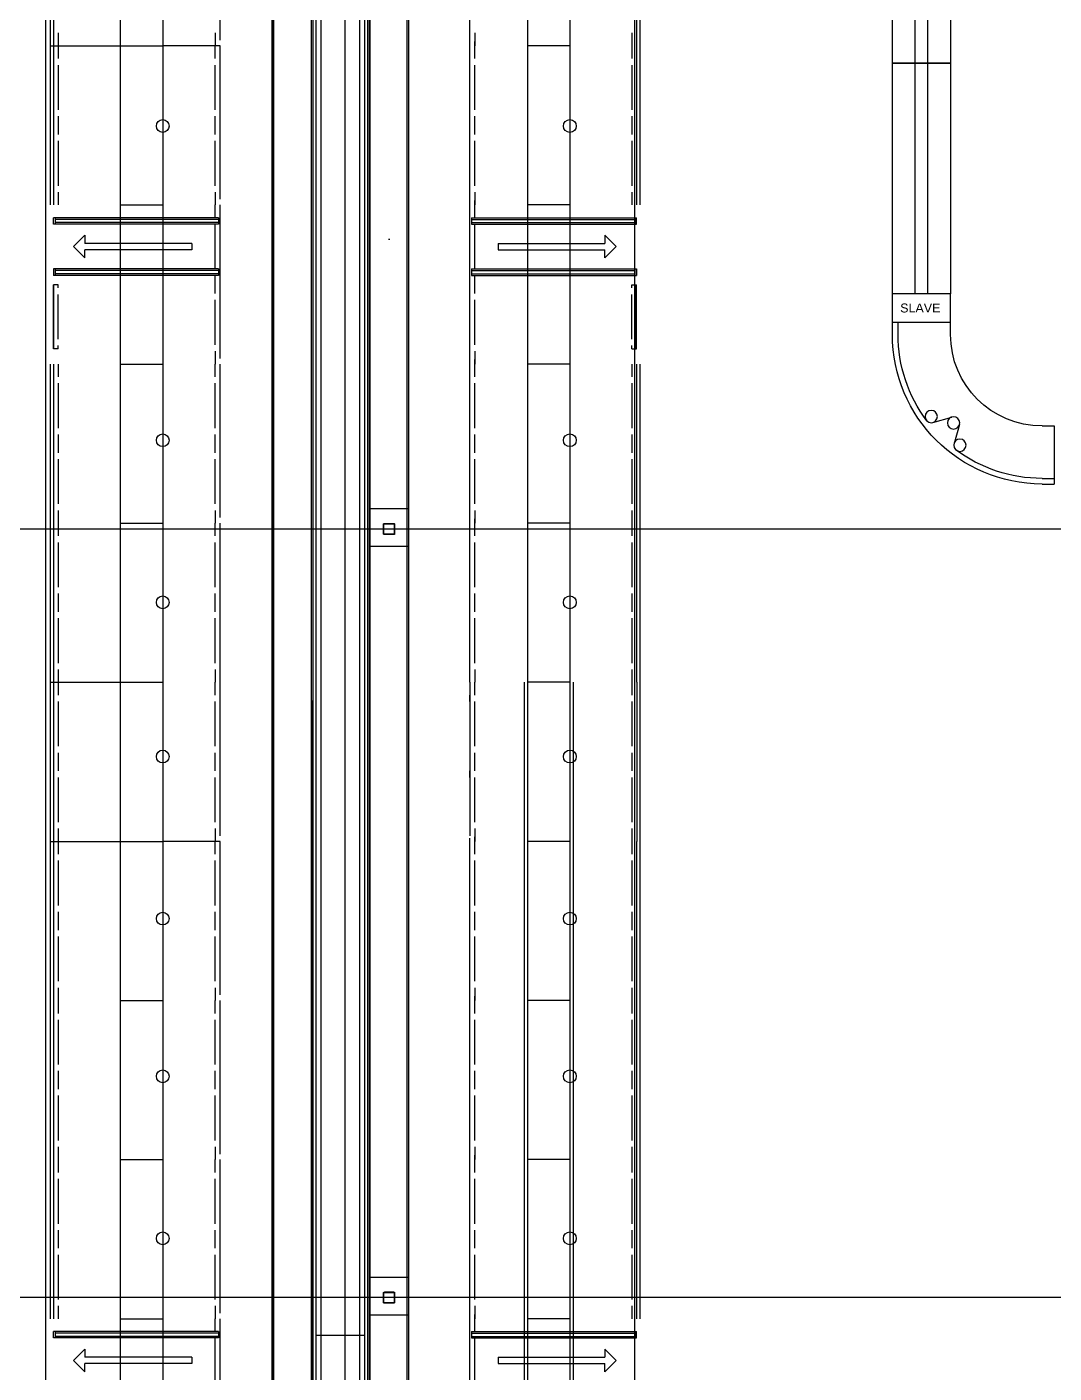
# Model space of a CAD drawing. Header units: millimetres. Extents: x 626570 to 643256, y 6233 to 11343.
# Drawn here: x 637238 to 637879, y 8919 to 9760 of the extents above; entities that cross this region are included whole.
import ezdxf

# ---------------------------------------------------------------- set-up
doc = ezdxf.new("R2010")
doc.units = ezdxf.units.MM
doc.header["$LTSCALE"] = 4000
doc.header["$MEASUREMENT"] = 0
doc.linetypes.add('CENTER2', pattern=[1.125, 0.75, -0.125, 0.125, -0.125])
doc.linetypes.add('DASHDOT', pattern=[1, 0.5, -0.25, 0, -0.25])
doc.layers.get('0').update_dxf_attribs({"linetype": 'CONTINUOUS'})
for name, color, linetype in [('BEAMS', 170, 'CONTINUOUS'), ('CALLOUTS', 7, 'CONTINUOUS'), ('CENTERLINE', 4, 'CENTER2'), ('CONVTOP', 4, 'CONTINUOUS'), ('FRAMES', 170, 'CONTINUOUS'), ('LIGHTS', 50, 'CONTINUOUS'), ('MASTERFOUNDATION_1', 4, 'DASHDOT'), ('MASTERFOUNDATION_25', 7, 'CONTINUOUS'), ('PICKMOD2', 4, 'CONTINUOUS'), ('RAP-NEW-20FT6', 4, 'CONTINUOUS'), ('RAP-RELOCATED', 4, 'CONTINUOUS'), ('RETURNS', 4, 'CONTINUOUS')]:
    doc.layers.add(name, color=color, linetype=linetype)
doc.styles.add('RAPISTAN', font='arial.ttf')

# ---------------------------------------------------------------- blocks, each defined once
blk = doc.blocks.new('36-996-90')
for p, q in [((75.25, 100.88), (82.75, 100.88)), ((75.25, 97.38), (82.75, 97.38)), ((82.75, 64.62), (82.75, 100.88)), ((23.7, 63.81), (20.32, 75.58)), ((7.17, 62.43), (18.94, 59.05)), ((75.25, 64.62), (82.75, 64.62)), ((-18.12, 7.5), (-18.12, 0)), ((18.12, 0), (-18.12, 0)), ((-14.62, 7.5), (-14.62, 0)), ((18.12, 7.5), (18.12, 0))]:
    blk.add_line(p, q)
for centre in [(24.02, 76.64), (6.11, 58.73), (20, 62.75)]:
    blk.add_circle(centre, 3.85)
for radius, start, end in [(93.38, 90, 180), (89.88, 90, 126.84474), (89.88, 143.15526, 180), (57.12, 90, 180)]:
    blk.add_arc((75.25, 7.5), radius, start, end)
blk = doc.blocks.new('36-1102')
for p, q in [((0, 4), (144, 4)), ((0, -4), (144, -4))]:
    blk.add_line(p, q)
blk.add_lwpolyline([(0, 18.125), (144, 18.125), (144, -18.125), (0, -18.125)], close=True)
blk = doc.blocks.new('A$C74486B7B')
at = {"layer": 'RAP-NEW-20FT6', "ltscale": 0.25}
for p, q in [((-890.19, -198.59), (-890.19, -180.59)), ((-853.94, -198.59), (-853.94, -180.59))]:
    blk.add_line(p, q, dxfattribs=at)
at = {"layer": 'RAP-NEW-20FT6', "ltscale": 0.25, "rotation": 90}
for p in [(-872.07, -36.59), (-872.07, -180.59)]:
    blk.add_blockref('36-1102', p, dxfattribs=at)
at = {"layer": 'RAP-RELOCATED', "ltscale": 0.25, "xscale": -1, "rotation": 180}
blk.add_blockref('36-996-90', (-872.07, -198.59), dxfattribs=at)
at = {"layer": 'RAP-NEW-20FT6', "ltscale": 0.25, "style": 'RAPISTAN'}
blk.add_text('SLAVE', height=5.586, dxfattribs=at).set_placement((-885.39, -192.33))

msp = doc.modelspace()

# ---------------------------------------------------------------- linework, layer by layer
at = {"layer": 'BEAMS', "linetype": 'Continuous'}
for p, q in [((637296.18, 10245.26), (637296.18, 8257.76)), ((637322.68, 10245.26), (637322.68, 8257.76)), ((637550.31, 10245.26), (637550.31, 9350.89)), ((637576.81, 10245.26), (637576.81, 9350.89)), ((637252.43, 9847.76), (637252.43, 9748.39)), ((637254.43, 9847.76), (637254.43, 9748.39)), ((637358.43, 9751.89), (637358.43, 9847.76)), ((637514.43, 9748.39), (637514.43, 9849.87)), ((637618.43, 9847.76), (637618.43, 9748.39)), ((637620.43, 9847.76), (637620.43, 9748.39)), ((637257.43, 9756.39), (637257.43, 9748.39)), ((637355.43, 9756.39), (637355.43, 9748.39)), ((637517.43, 9756.39), (637517.43, 9748.39)), ((637615.43, 9756.39), (637615.43, 9748.39)), ((637252.43, 9748.39), (637252.43, 9649.01)), ((637254.43, 9748.39), (637254.43, 9649.01)), ((637257.43, 9748.39), (637257.43, 9740.39)), ((637355.43, 9740.39), (637355.43, 9748.39)), ((637358.43, 9652.51), (637358.43, 9748.39)), ((637514.43, 9649.01), (637514.43, 9750.49)), ((637517.43, 9740.39), (637517.43, 9751.15)), ((637615.43, 9748.39), (637615.43, 9740.39)), ((637618.43, 9748.39), (637618.43, 9649.01)), ((637620.43, 9748.39), (637620.43, 9649.01)), ((637257.43, 9736.39), (637257.43, 9708.39)), ((637355.43, 9708.39), (637355.43, 9736.39)), ((637358.43, 9736.39), (637358.43, 9740.39)), ((637358.44, 9736.39), (637358.44, 9740.39)), ((637514.43, 9736.39), (637514.43, 9740.39)), ((637514.43, 9736.39), (637514.43, 9740.39)), ((637517.43, 9708.39), (637517.43, 9736.39)), ((637615.43, 9736.39), (637615.43, 9708.39)), ((637257.43, 9704.39), (637257.43, 9693.01)), ((637355.43, 9693.01), (637355.43, 9704.39)), ((637517.43, 9693.01), (637517.43, 9704.39)), ((637615.43, 9704.39), (637615.43, 9693.01)), ((637257.43, 9689.01), (637257.43, 9661.01)), ((637355.43, 9661.01), (637355.43, 9689.01)), ((637358.43, 9689.01), (637358.43, 9693.01)), ((637514.43, 9689.01), (637514.43, 9693.01)), ((637517.43, 9661.01), (637517.43, 9689.01)), ((637615.43, 9689.01), (637615.43, 9661.01)), ((637257.43, 9657.01), (637257.43, 9649.01)), ((637355.43, 9657.01), (637355.43, 9649.01)), ((637517.43, 9657.01), (637517.43, 9649.01)), ((637517.43, 9641.01), (637517.43, 9651.78)), ((637615.43, 9657.01), (637615.43, 9649.01)), ((637355.43, 9641.01), (637355.43, 9649.01)), ((637358.43, 9553.14), (637358.43, 9649.01)), ((637514.43, 9549.64), (637514.43, 9651.12)), ((637254.43, 9637.01), (637254.43, 9641.01)), ((637255.43, 9641.01), (637254.43, 9641.01)), ((637255.43, 9637.01), (637254.43, 9637.01)), ((637355.43, 9609.01), (637355.43, 9637.01)), ((637358.43, 9637.01), (637358.43, 9641.01)), ((637358.44, 9637.01), (637358.44, 9641.01)), ((637514.43, 9637.01), (637514.43, 9641.01)), ((637514.43, 9637.01), (637514.43, 9641.01)), ((637517.43, 9609.01), (637517.43, 9637.01)), ((637617.43, 9641.01), (637618.43, 9641.01)), ((637617.43, 9637.01), (637618.43, 9637.01)), ((637618.43, 9637.01), (637618.43, 9641.01)), ((637254.43, 9609.01), (637254.43, 9605.01)), ((637255.43, 9609.01), (637254.43, 9609.01)), ((637255.43, 9605.01), (637254.43, 9605.01)), ((637355.43, 9593.64), (637355.43, 9605.01)), ((637517.43, 9593.64), (637517.43, 9605.01)), ((637617.43, 9609.01), (637618.43, 9609.01)), ((637617.43, 9605.01), (637618.43, 9605.01)), ((637618.43, 9609.01), (637618.43, 9605.01)), ((637254.43, 9559.14), (637254.43, 9599.14)), ((637257.43, 9599.14), (637254.43, 9599.14)), ((637254.68, 9559.14), (637254.68, 9599.14)), ((637257.43, 9597.14), (637257.43, 9599.14)), ((637257.43, 9565.14), (637257.43, 9593.14)), ((637358.43, 9589.64), (637358.43, 9593.64)), ((637514.43, 9589.64), (637514.43, 9593.64)), ((637615.43, 9597.14), (637615.43, 9599.14)), ((637615.43, 9599.14), (637618.43, 9599.14)), ((637615.43, 9565.14), (637615.43, 9593.14)), ((637618.18, 9559.14), (637618.18, 9599.14)), ((637618.43, 9559.14), (637618.43, 9599.14)), ((637355.43, 9561.64), (637355.43, 9589.64)), ((637517.43, 9561.64), (637517.43, 9589.64)), ((637257.43, 9559.14), (637254.43, 9559.14)), ((637257.43, 9559.14), (637257.43, 9561.14)), ((637615.43, 9559.14), (637615.43, 9561.14)), ((637615.43, 9559.14), (637618.43, 9559.14)), ((637355.43, 9557.64), (637355.43, 9549.64)), ((637514.43, 9450.26), (637514.43, 9551.74)), ((637517.43, 9557.64), (637517.43, 9549.64)), ((637517.43, 9541.64), (637517.43, 9552.4)), ((637252.43, 9549.64), (637252.43, 9450.26)), ((637254.43, 9549.64), (637254.43, 9450.26)), ((637257.43, 9549.64), (637257.43, 9541.64)), ((637355.43, 9541.64), (637355.43, 9549.64)), ((637358.43, 9453.76), (637358.43, 9549.64)), ((637615.43, 9549.64), (637615.43, 9541.64)), ((637618.43, 9549.64), (637618.43, 9450.26)), ((637620.43, 9549.64), (637620.43, 9450.26)), ((637257.43, 9537.64), (637257.43, 9509.64)), ((637355.43, 9509.64), (637355.43, 9537.64)), ((637358.43, 9537.64), (637358.43, 9541.64)), ((637358.44, 9537.64), (637358.44, 9541.64)), ((637514.43, 9537.64), (637514.43, 9541.64)), ((637514.43, 9537.64), (637514.43, 9541.64)), ((637517.43, 9509.64), (637517.43, 9537.64)), ((637615.43, 9537.64), (637615.43, 9509.64)), ((637257.43, 9505.64), (637257.43, 9494.26)), ((637355.43, 9494.26), (637355.43, 9505.64)), ((637517.43, 9494.26), (637517.43, 9505.64)), ((637615.43, 9505.64), (637615.43, 9494.26)), ((637358.43, 9490.26), (637358.43, 9494.26)), ((637514.43, 9490.26), (637514.43, 9494.26)), ((637257.43, 9490.26), (637257.43, 9462.26)), ((637355.43, 9462.26), (637355.43, 9490.26)), ((637517.43, 9462.26), (637517.43, 9490.26)), ((637615.43, 9490.26), (637615.43, 9462.26)), ((637257.43, 9458.26), (637257.43, 9450.26)), ((637355.43, 9458.26), (637355.43, 9450.26)), ((637517.43, 9458.26), (637517.43, 9450.26)), ((637615.43, 9458.26), (637615.43, 9450.26)), ((637252.43, 9450.26), (637252.43, 9350.89)), ((637254.43, 9450.26), (637254.43, 9350.89)), ((637257.43, 9450.26), (637257.43, 9442.26)), ((637355.43, 9442.26), (637355.43, 9450.26)), ((637358.43, 9350.89), (637358.43, 9450.26)), ((637514.43, 9350.89), (637514.43, 9452.37)), ((637517.43, 9442.26), (637517.43, 9453.03)), ((637615.43, 9450.26), (637615.43, 9442.26)), ((637618.43, 9450.26), (637618.43, 9350.89)), ((637620.43, 9450.26), (637620.43, 9350.89)), ((637358.43, 9438.26), (637358.43, 9442.26)), ((637358.44, 9438.26), (637358.44, 9442.26)), ((637514.43, 9438.26), (637514.43, 9442.26)), ((637514.43, 9438.26), (637514.43, 9442.26)), ((637257.43, 9438.26), (637257.43, 9410.26)), ((637355.43, 9410.26), (637355.43, 9438.26)), ((637517.43, 9410.26), (637517.43, 9438.26)), ((637615.43, 9438.26), (637615.43, 9410.26)), ((637257.43, 9406.26), (637257.43, 9394.89)), ((637355.43, 9394.89), (637355.43, 9406.26)), ((637517.43, 9394.89), (637517.43, 9406.26)), ((637615.43, 9406.26), (637615.43, 9394.89)), ((637257.43, 9390.89), (637257.43, 9362.89)), ((637355.43, 9362.89), (637355.43, 9390.89)), ((637358.43, 9390.89), (637358.43, 9394.89)), ((637514.43, 9390.89), (637514.43, 9394.89)), ((637517.43, 9362.89), (637517.43, 9390.89)), ((637615.43, 9390.89), (637615.43, 9362.89)), ((637257.43, 9358.89), (637257.43, 9350.89)), ((637355.43, 9358.89), (637355.43, 9350.89)), ((637517.43, 9358.89), (637517.43, 9350.89)), ((637615.43, 9358.89), (637615.43, 9350.89)), ((637252.43, 9350.89), (637252.43, 9251.51)), ((637254.43, 9350.89), (637254.43, 9251.51)), ((637257.43, 9350.89), (637257.43, 9342.89)), ((637355.43, 9342.89), (637355.43, 9350.89)), ((637358.43, 9255.01), (637358.43, 9350.89)), ((637358.43, 9255.01), (637358.43, 9350.89)), ((637514.56, 9255.01), (637514.56, 9350.89)), ((637517.56, 9342.89), (637517.56, 9350.89)), ((637548.31, 9350.89), (637548.31, 8357.14)), ((637550.31, 9350.89), (637550.31, 8357.14)), ((637576.81, 9350.89), (637576.81, 8357.14)), ((637578.81, 9350.89), (637578.81, 8357.14)), ((637615.56, 9350.89), (637615.56, 9342.89)), ((637618.56, 9350.89), (637618.56, 9251.51)), ((637620.56, 9350.89), (637620.56, 9251.51)), ((637358.43, 9338.89), (637358.43, 9342.89)), ((637358.44, 9338.89), (637358.44, 9342.89)), ((637514.43, 9338.89), (637514.43, 9342.89)), ((637514.43, 9338.89), (637514.43, 9342.89)), ((637514.55, 9338.89), (637514.55, 9342.89)), ((637514.56, 9338.89), (637514.56, 9342.89)), ((637257.43, 9338.89), (637257.43, 9310.89)), ((637355.43, 9310.89), (637355.43, 9338.89)), ((637517.56, 9310.89), (637517.56, 9338.89)), ((637615.56, 9338.89), (637615.56, 9310.89)), ((637257.43, 9306.89), (637257.43, 9295.51)), ((637355.43, 9295.51), (637355.43, 9306.89)), ((637517.56, 9295.51), (637517.56, 9306.89)), ((637615.56, 9306.89), (637615.56, 9295.51)), ((637257.43, 9291.51), (637257.43, 9263.51)), ((637355.43, 9263.51), (637355.43, 9291.51)), ((637358.43, 9291.51), (637358.43, 9295.51)), ((637514.43, 9291.51), (637514.43, 9295.51)), ((637514.56, 9291.51), (637514.56, 9295.51)), ((637517.56, 9263.51), (637517.56, 9291.51)), ((637615.56, 9291.51), (637615.56, 9263.51)), ((637257.43, 9259.51), (637257.43, 9251.51)), ((637355.43, 9259.51), (637355.43, 9251.51)), ((637517.56, 9259.51), (637517.56, 9251.51)), ((637615.56, 9259.51), (637615.56, 9251.51)), ((637252.43, 9251.51), (637252.43, 9152.14)), ((637254.43, 9251.51), (637254.43, 9152.14)), ((637257.43, 9251.51), (637257.43, 9243.51)), ((637355.43, 9243.51), (637355.43, 9251.51)), ((637358.43, 9155.64), (637358.43, 9251.51)), ((637514.43, 9152.14), (637514.43, 9253.62)), ((637517.43, 9243.51), (637517.43, 9254.28)), ((637615.43, 9251.51), (637615.43, 9243.51)), ((637618.43, 9251.51), (637618.43, 9152.14)), ((637620.43, 9251.51), (637620.43, 9152.14)), ((637257.43, 9239.51), (637257.43, 9211.51)), ((637355.43, 9211.51), (637355.43, 9239.51)), ((637358.43, 9239.51), (637358.43, 9243.51)), ((637358.44, 9239.51), (637358.44, 9243.51)), ((637514.43, 9239.51), (637514.43, 9243.51)), ((637514.43, 9239.51), (637514.43, 9243.51)), ((637517.43, 9211.51), (637517.43, 9239.51)), ((637615.43, 9239.51), (637615.43, 9211.51)), ((637257.43, 9207.51), (637257.43, 9196.14)), ((637355.43, 9196.14), (637355.43, 9207.51)), ((637517.43, 9196.14), (637517.43, 9207.51)), ((637615.43, 9207.51), (637615.43, 9196.14)), ((637257.43, 9192.14), (637257.43, 9164.14)), ((637355.43, 9164.14), (637355.43, 9192.14)), ((637358.43, 9192.14), (637358.43, 9196.14)), ((637514.43, 9192.14), (637514.43, 9196.14)), ((637517.43, 9164.14), (637517.43, 9192.14)), ((637615.43, 9192.14), (637615.43, 9164.14)), ((637257.43, 9160.14), (637257.43, 9152.14)), ((637355.43, 9160.14), (637355.43, 9152.14)), ((637517.43, 9160.14), (637517.43, 9152.14)), ((637615.43, 9160.14), (637615.43, 9152.14)), ((637252.43, 9152.14), (637252.43, 9052.76)), ((637254.43, 9152.14), (637254.43, 9052.76)), ((637257.43, 9152.14), (637257.43, 9144.14)), ((637355.43, 9144.14), (637355.43, 9152.14)), ((637358.43, 9056.26), (637358.43, 9152.14)), ((637514.43, 9052.76), (637514.43, 9154.24)), ((637517.43, 9144.14), (637517.43, 9154.9)), ((637615.43, 9152.14), (637615.43, 9144.14)), ((637618.43, 9152.14), (637618.43, 9052.76)), ((637620.43, 9152.14), (637620.43, 9052.76)), ((637257.43, 9140.14), (637257.43, 9112.14)), ((637355.43, 9112.14), (637355.43, 9140.14)), ((637358.43, 9140.14), (637358.43, 9144.14)), ((637358.44, 9140.14), (637358.44, 9144.14)), ((637514.43, 9140.14), (637514.43, 9144.14)), ((637514.43, 9140.14), (637514.43, 9144.14)), ((637517.43, 9112.14), (637517.43, 9140.14)), ((637615.43, 9140.14), (637615.43, 9112.14)), ((637257.43, 9108.14), (637257.43, 9096.76)), ((637355.43, 9096.76), (637355.43, 9108.14)), ((637517.43, 9096.76), (637517.43, 9108.14)), ((637615.43, 9108.14), (637615.43, 9096.76)), ((637358.43, 9092.76), (637358.43, 9096.76)), ((637514.43, 9092.76), (637514.43, 9096.76)), ((637257.43, 9092.76), (637257.43, 9064.76)), ((637355.43, 9064.76), (637355.43, 9092.76)), ((637517.43, 9064.76), (637517.43, 9092.76)), ((637615.43, 9092.76), (637615.43, 9064.76)), ((637257.43, 9060.76), (637257.43, 9052.76)), ((637355.43, 9060.76), (637355.43, 9052.76)), ((637514.43, 8953.39), (637514.43, 9054.87)), ((637517.43, 9060.76), (637517.43, 9052.76)), ((637517.43, 9044.76), (637517.43, 9055.53)), ((637615.43, 9060.76), (637615.43, 9052.76)), ((637252.43, 9052.76), (637252.43, 8953.39)), ((637254.43, 9052.76), (637254.43, 8953.39)), ((637257.43, 9052.76), (637257.43, 9044.76)), ((637355.43, 9044.76), (637355.43, 9052.76)), ((637358.43, 8956.89), (637358.43, 9052.76)), ((637615.43, 9052.76), (637615.43, 9044.76)), ((637618.43, 9052.76), (637618.43, 8953.39)), ((637620.43, 9052.76), (637620.43, 8953.39)), ((637257.43, 9040.76), (637257.43, 9012.76)), ((637355.43, 9012.76), (637355.43, 9040.76)), ((637358.43, 9040.76), (637358.43, 9044.76)), ((637358.44, 9040.76), (637358.44, 9044.76)), ((637514.43, 9040.76), (637514.43, 9044.76)), ((637514.43, 9040.76), (637514.43, 9044.76)), ((637517.43, 9012.76), (637517.43, 9040.76)), ((637615.43, 9040.76), (637615.43, 9012.76)), ((637257.43, 9008.76), (637257.43, 8997.39)), ((637355.43, 8997.39), (637355.43, 9008.76)), ((637517.43, 8997.39), (637517.43, 9008.76)), ((637615.43, 9008.76), (637615.43, 8997.39)), ((637358.43, 8993.39), (637358.43, 8997.39)), ((637514.43, 8993.39), (637514.43, 8997.39)), ((637257.43, 8993.39), (637257.43, 8965.39)), ((637355.43, 8965.39), (637355.43, 8993.39)), ((637517.43, 8965.39), (637517.43, 8993.39)), ((637615.43, 8993.39), (637615.43, 8965.39)), ((637257.43, 8961.39), (637257.43, 8953.39)), ((637355.43, 8961.39), (637355.43, 8953.39)), ((637514.43, 8854.01), (637514.43, 8955.49)), ((637517.43, 8961.39), (637517.43, 8953.39)), ((637517.43, 8945.39), (637517.43, 8956.15)), ((637615.43, 8961.39), (637615.43, 8953.39)), ((637255.43, 8945.39), (637254.43, 8945.39)), ((637254.43, 8941.39), (637254.43, 8945.39)), ((637355.43, 8945.39), (637355.43, 8953.39)), ((637358.43, 8857.51), (637358.43, 8953.39)), ((637358.43, 8941.39), (637358.43, 8945.39)), ((637358.44, 8941.39), (637358.44, 8945.39)), ((637514.43, 8941.39), (637514.43, 8945.39)), ((637514.43, 8941.39), (637514.43, 8945.39)), ((637617.43, 8945.39), (637618.43, 8945.39)), ((637618.43, 8941.39), (637618.43, 8945.39)), ((637255.43, 8941.39), (637254.43, 8941.39)), ((637355.43, 8913.39), (637355.43, 8941.39)), ((637517.43, 8913.39), (637517.43, 8941.39)), ((637617.43, 8941.39), (637618.43, 8941.39))]:
    msp.add_line(p, q, dxfattribs=at)
at = {"layer": 'CENTERLINE'}
msp.add_line((637436.43, 10597.48), (637436.43, 8253.26), dxfattribs=at)
msp.add_line((637436.43, 10597.48), (637436.43, 8253.26), dxfattribs=at)
at = {"layer": 'CONVTOP'}
for p, q in [((637418.32, 10339.97), (637418.32, 8942.97)), ((637421.45, 10339.97), (637421.45, 8942.97)), ((637445.45, 10339.97), (637445.45, 8942.97)), ((637448.57, 10339.97), (637448.57, 8942.97)), ((637390.81, 10294.24), (637390.81, 8353.5)), ((637391.81, 10294.24), (637391.81, 8353.5)), ((637415.31, 10294.24), (637415.31, 8353.5)), ((637416.31, 10294.24), (637416.31, 8353.5)), ((637450.56, 10294.24), (637450.56, 8353.5)), ((637451.56, 10294.24), (637451.56, 8353.5)), ((637475.06, 10294.24), (637475.06, 8353.5)), ((637476.06, 10294.24), (637476.06, 8353.5)), ((637418.32, 8942.97), (637418.32, 8156.97)), ((637448.57, 8942.97), (637418.32, 8942.97)), ((637421.45, 8942.97), (637421.45, 8156.97)), ((637445.45, 8942.97), (637445.45, 8156.97)), ((637448.57, 8942.97), (637448.57, 8156.97))]:
    msp.add_line(p, q, dxfattribs=at)
at = {"layer": 'FRAMES', "linetype": 'Continuous'}
for p, q in [((637252.43, 9748.39), (637296.18, 9748.39)), ((637296.18, 9748.39), (637322.68, 9748.39)), ((637296.18, 9748.39), (637322.68, 9748.39)), ((637358.43, 9748.39), (637322.68, 9748.39)), ((637576.68, 9748.39), (637550.18, 9748.39)), ((637576.68, 9748.39), (637550.18, 9748.39)), ((637296.18, 9649.01), (637322.68, 9649.01)), ((637296.18, 9649.01), (637322.68, 9649.01)), ((637576.68, 9649.01), (637550.18, 9649.01)), ((637576.68, 9649.01), (637550.18, 9649.01)), ((637296.18, 9549.64), (637322.68, 9549.64)), ((637296.18, 9549.64), (637322.68, 9549.64)), ((637576.68, 9549.64), (637550.18, 9549.64)), ((637576.68, 9549.64), (637550.18, 9549.64)), ((637296.18, 9450.26), (637322.68, 9450.26)), ((637296.18, 9450.26), (637322.68, 9450.26)), ((637576.68, 9450.26), (637550.18, 9450.26)), ((637576.68, 9450.26), (637550.18, 9450.26)), ((637252.43, 9350.89), (637296.18, 9350.89)), ((637252.43, 9350.89), (637296.18, 9350.89)), ((637296.18, 9350.89), (637322.68, 9350.89)), ((637296.18, 9350.89), (637322.68, 9350.89)), ((637296.18, 9350.89), (637322.68, 9350.89)), ((637296.18, 9350.89), (637322.68, 9350.89)), ((637576.68, 9350.89), (637550.18, 9350.89)), ((637576.68, 9350.89), (637550.18, 9350.89)), ((637252.43, 9251.51), (637296.18, 9251.51)), ((637252.43, 9251.51), (637296.18, 9251.51)), ((637252.43, 9251.51), (637296.18, 9251.51)), ((637252.43, 9251.51), (637296.18, 9251.51)), ((637296.18, 9251.51), (637322.68, 9251.51)), ((637296.18, 9251.51), (637322.68, 9251.51)), ((637296.18, 9251.51), (637322.68, 9251.51)), ((637296.18, 9251.51), (637322.68, 9251.51)), ((637358.43, 9251.51), (637322.68, 9251.51)), ((637576.68, 9251.51), (637550.18, 9251.51)), ((637576.68, 9251.51), (637550.18, 9251.51)), ((637296.18, 9152.14), (637322.68, 9152.14)), ((637296.18, 9152.14), (637322.68, 9152.14)), ((637576.68, 9152.14), (637550.18, 9152.14)), ((637576.68, 9152.14), (637550.18, 9152.14)), ((637296.18, 9052.76), (637322.68, 9052.76)), ((637296.18, 9052.76), (637322.68, 9052.76)), ((637576.68, 9052.76), (637550.18, 9052.76)), ((637576.68, 9052.76), (637550.18, 9052.76)), ((637296.18, 8953.39), (637322.68, 8953.39)), ((637296.18, 8953.39), (637322.68, 8953.39)), ((637576.68, 8953.39), (637550.18, 8953.39)), ((637576.68, 8953.39), (637550.18, 8953.39))]:
    msp.add_line(p, q, dxfattribs=at)
at = {"layer": 'LIGHTS'}
for centre in [(637322.68, 9698.29), (637576.81, 9698.29), (637322.68, 9502.03), (637576.81, 9502.03), (637322.68, 9400.82), (637576.81, 9400.82), (637322.68, 9304.52), (637576.81, 9304.52), (637322.68, 9203.31), (637576.81, 9203.31), (637322.68, 9104.82), (637576.81, 9104.82), (637322.68, 9003.61), (637576.81, 9003.61)]:
    msp.add_circle(centre, 3.99, dxfattribs=at)
at = {"layer": 'MASTERFOUNDATION_1', "linetype": 'DASHDOT'}
for p, q in [((637463.94, 6627.53), (637463.94, 11123.23)), ((643023.86, 9446.61), (626796.64, 9446.61)), ((643023.86, 8966.61), (626796.64, 8966.61))]:
    msp.add_line(p, q, dxfattribs=at)
at = {"layer": 'MASTERFOUNDATION_25', "linetype": 'Continuous', "flags": 128}
for points in [[(637461.06, 9450.11), (637466.82, 9450.11), (637466.84, 9450.11), (637466.86, 9450.11), (637466.89, 9450.1), (637466.91, 9450.1), (637466.93, 9450.1), (637466.95, 9450.09), (637466.97, 9450.09), (637466.99, 9450.08), (637467.01, 9450.08), (637467.03, 9450.07), (637467.05, 9450.06), (637467.07, 9450.05), (637467.09, 9450.05), (637467.11, 9450.04), (637467.13, 9450.02), (637467.15, 9450.01), (637467.17, 9450), (637467.19, 9449.99), (637467.2, 9449.98), (637467.22, 9449.96), (637467.24, 9449.95), (637467.25, 9449.93), (637467.27, 9449.92), (637467.28, 9449.9), (637467.3, 9449.89), (637467.31, 9449.87), (637467.32, 9449.85), (637467.34, 9449.83), (637467.35, 9449.82), (637467.36, 9449.8), (637467.37, 9449.78), (637467.38, 9449.76), (637467.39, 9449.74), (637467.4, 9449.72), (637467.4, 9449.7), (637467.41, 9449.68), (637467.42, 9449.66), (637467.42, 9449.64), (637467.43, 9449.62), (637467.43, 9449.59), (637467.44, 9449.57), (637467.44, 9449.55), (637467.44, 9449.53), (637467.44, 9449.51), (637467.44, 9449.49), (637467.44, 9443.73), (637467.44, 9443.71), (637467.44, 9443.69), (637467.44, 9443.66), (637467.44, 9443.64), (637467.43, 9443.62), (637467.43, 9443.6), (637467.42, 9443.58), (637467.42, 9443.56), (637467.41, 9443.54), (637467.4, 9443.52), (637467.4, 9443.5), (637467.39, 9443.48), (637467.38, 9443.46), (637467.37, 9443.44), (637467.36, 9443.42), (637467.35, 9443.4), (637467.34, 9443.38), (637467.32, 9443.36), (637467.31, 9443.35), (637467.3, 9443.33), (637467.28, 9443.31), (637467.27, 9443.3), (637467.25, 9443.28), (637467.24, 9443.27), (637467.22, 9443.25), (637467.2, 9443.24), (637467.19, 9443.23), (637467.17, 9443.21), (637467.15, 9443.2), (637467.13, 9443.19), (637467.11, 9443.18), (637467.09, 9443.17), (637467.07, 9443.16), (637467.05, 9443.15), (637467.03, 9443.15), (637467.01, 9443.14), (637466.99, 9443.13), (637466.97, 9443.13), (637466.95, 9443.12), (637466.93, 9443.12), (637466.91, 9443.11), (637466.89, 9443.11), (637466.86, 9443.11), (637466.84, 9443.11), (637466.82, 9443.11), (637461.06, 9443.11), (637461.04, 9443.11), (637461.02, 9443.11), (637461, 9443.11), (637460.98, 9443.11), (637460.96, 9443.12), (637460.93, 9443.12), (637460.91, 9443.13), (637460.89, 9443.13), (637460.87, 9443.14), (637460.85, 9443.15), (637460.83, 9443.15), (637460.81, 9443.16), (637460.79, 9443.17), (637460.77, 9443.18), (637460.75, 9443.19), (637460.73, 9443.2), (637460.72, 9443.21), (637460.7, 9443.23), (637460.68, 9443.24), (637460.66, 9443.25), (637460.65, 9443.27), (637460.63, 9443.28), (637460.62, 9443.3), (637460.6, 9443.31), (637460.59, 9443.33), (637460.57, 9443.35), (637460.56, 9443.36), (637460.55, 9443.38), (637460.54, 9443.4), (637460.52, 9443.42), (637460.51, 9443.44), (637460.5, 9443.46), (637460.5, 9443.48), (637460.49, 9443.5), (637460.48, 9443.52), (637460.47, 9443.54), (637460.47, 9443.56), (637460.46, 9443.58), (637460.46, 9443.6), (637460.45, 9443.62), (637460.45, 9443.64), (637460.45, 9443.66), (637460.44, 9443.69), (637460.44, 9443.71), (637460.44, 9443.73), (637460.44, 9449.49), (637460.44, 9449.51), (637460.44, 9449.53), (637460.45, 9449.55), (637460.45, 9449.57), (637460.45, 9449.59), (637460.46, 9449.62), (637460.46, 9449.64), (637460.47, 9449.66), (637460.47, 9449.68), (637460.48, 9449.7), (637460.49, 9449.72), (637460.5, 9449.74), (637460.5, 9449.76), (637460.51, 9449.78), (637460.52, 9449.8), (637460.54, 9449.82), (637460.55, 9449.83), (637460.56, 9449.85), (637460.57, 9449.87), (637460.59, 9449.89), (637460.6, 9449.9), (637460.62, 9449.92), (637460.63, 9449.93), (637460.65, 9449.95), (637460.66, 9449.96), (637460.68, 9449.98), (637460.7, 9449.99), (637460.72, 9450), (637460.73, 9450.01), (637460.75, 9450.02), (637460.77, 9450.04), (637460.79, 9450.05), (637460.81, 9450.05), (637460.83, 9450.06), (637460.85, 9450.07), (637460.87, 9450.08), (637460.89, 9450.08), (637460.91, 9450.09), (637460.93, 9450.09), (637460.96, 9450.1), (637460.98, 9450.1), (637461, 9450.1), (637461.02, 9450.11), (637461.04, 9450.11), (637461.06, 9450.11)], [(637461.06, 9449.8), (637466.82, 9449.8), (637466.83, 9449.8), (637466.84, 9449.79), (637466.85, 9449.79), (637466.86, 9449.79), (637466.87, 9449.79), (637466.88, 9449.79), (637466.89, 9449.79), (637466.91, 9449.78), (637466.92, 9449.78), (637466.93, 9449.78), (637466.94, 9449.77), (637466.95, 9449.77), (637466.96, 9449.76), (637466.96, 9449.76), (637466.97, 9449.75), (637466.98, 9449.75), (637466.99, 9449.74), (637467, 9449.74), (637467.01, 9449.73), (637467.02, 9449.72), (637467.03, 9449.72), (637467.03, 9449.71), (637467.04, 9449.7), (637467.05, 9449.69), (637467.06, 9449.69), (637467.06, 9449.68), (637467.07, 9449.67), (637467.08, 9449.66), (637467.08, 9449.65), (637467.09, 9449.64), (637467.09, 9449.63), (637467.1, 9449.62), (637467.1, 9449.61), (637467.11, 9449.6), (637467.11, 9449.59), (637467.11, 9449.58), (637467.12, 9449.57), (637467.12, 9449.56), (637467.12, 9449.55), (637467.12, 9449.54), (637467.13, 9449.53), (637467.13, 9449.52), (637467.13, 9449.51), (637467.13, 9449.5), (637467.13, 9449.49), (637467.13, 9443.73), (637467.13, 9443.72), (637467.13, 9443.71), (637467.13, 9443.7), (637467.13, 9443.69), (637467.12, 9443.68), (637467.12, 9443.67), (637467.12, 9443.66), (637467.12, 9443.64), (637467.11, 9443.63), (637467.11, 9443.62), (637467.11, 9443.61), (637467.1, 9443.6), (637467.1, 9443.59), (637467.09, 9443.58), (637467.09, 9443.58), (637467.08, 9443.57), (637467.08, 9443.56), (637467.07, 9443.55), (637467.06, 9443.54), (637467.06, 9443.53), (637467.05, 9443.52), (637467.04, 9443.52), (637467.03, 9443.51), (637467.03, 9443.5), (637467.02, 9443.49), (637467.01, 9443.49), (637467, 9443.48), (637466.99, 9443.47), (637466.98, 9443.47), (637466.97, 9443.46), (637466.96, 9443.46), (637466.96, 9443.45), (637466.95, 9443.45), (637466.94, 9443.44), (637466.93, 9443.44), (637466.92, 9443.44), (637466.91, 9443.43), (637466.89, 9443.43), (637466.88, 9443.43), (637466.87, 9443.43), (637466.86, 9443.42), (637466.85, 9443.42), (637466.84, 9443.42), (637466.83, 9443.42), (637466.82, 9443.42), (637461.06, 9443.42), (637461.05, 9443.42), (637461.04, 9443.42), (637461.03, 9443.42), (637461.02, 9443.42), (637461.01, 9443.43), (637461, 9443.43), (637460.99, 9443.43), (637460.98, 9443.43), (637460.97, 9443.44), (637460.96, 9443.44), (637460.95, 9443.44), (637460.94, 9443.45), (637460.93, 9443.45), (637460.92, 9443.46), (637460.91, 9443.46), (637460.9, 9443.47), (637460.89, 9443.47), (637460.88, 9443.48), (637460.87, 9443.49), (637460.86, 9443.49), (637460.86, 9443.5), (637460.85, 9443.51), (637460.84, 9443.52), (637460.83, 9443.52), (637460.83, 9443.53), (637460.82, 9443.54), (637460.81, 9443.55), (637460.81, 9443.56), (637460.8, 9443.57), (637460.8, 9443.58), (637460.79, 9443.58), (637460.79, 9443.59), (637460.78, 9443.6), (637460.78, 9443.61), (637460.77, 9443.62), (637460.77, 9443.63), (637460.77, 9443.64), (637460.76, 9443.66), (637460.76, 9443.67), (637460.76, 9443.68), (637460.76, 9443.69), (637460.76, 9443.7), (637460.76, 9443.71), (637460.75, 9443.72), (637460.75, 9443.73), (637460.75, 9449.49), (637460.75, 9449.5), (637460.76, 9449.51), (637460.76, 9449.52), (637460.76, 9449.53), (637460.76, 9449.54), (637460.76, 9449.55), (637460.76, 9449.56), (637460.77, 9449.57), (637460.77, 9449.58), (637460.77, 9449.59), (637460.78, 9449.6), (637460.78, 9449.61), (637460.79, 9449.62), (637460.79, 9449.63), (637460.8, 9449.64), (637460.8, 9449.65), (637460.81, 9449.66), (637460.81, 9449.67), (637460.82, 9449.68), (637460.83, 9449.69), (637460.83, 9449.69), (637460.84, 9449.7), (637460.85, 9449.71), (637460.86, 9449.72), (637460.86, 9449.72), (637460.87, 9449.73), (637460.88, 9449.74), (637460.89, 9449.74), (637460.9, 9449.75), (637460.91, 9449.75), (637460.92, 9449.76), (637460.93, 9449.76), (637460.94, 9449.77), (637460.95, 9449.77), (637460.96, 9449.78), (637460.97, 9449.78), (637460.98, 9449.78), (637460.99, 9449.79), (637461, 9449.79), (637461.01, 9449.79), (637461.02, 9449.79), (637461.03, 9449.79), (637461.04, 9449.79), (637461.05, 9449.8), (637461.06, 9449.8)], [(637461.06, 8970.11), (637466.82, 8970.11), (637466.84, 8970.11), (637466.86, 8970.11), (637466.89, 8970.1), (637466.91, 8970.1), (637466.93, 8970.1), (637466.95, 8970.09), (637466.97, 8970.09), (637466.99, 8970.08), (637467.01, 8970.08), (637467.03, 8970.07), (637467.05, 8970.06), (637467.07, 8970.05), (637467.09, 8970.05), (637467.11, 8970.04), (637467.13, 8970.02), (637467.15, 8970.01), (637467.17, 8970), (637467.19, 8969.99), (637467.2, 8969.98), (637467.22, 8969.96), (637467.24, 8969.95), (637467.25, 8969.93), (637467.27, 8969.92), (637467.28, 8969.9), (637467.3, 8969.89), (637467.31, 8969.87), (637467.32, 8969.85), (637467.34, 8969.83), (637467.35, 8969.82), (637467.36, 8969.8), (637467.37, 8969.78), (637467.38, 8969.76), (637467.39, 8969.74), (637467.4, 8969.72), (637467.4, 8969.7), (637467.41, 8969.68), (637467.42, 8969.66), (637467.42, 8969.64), (637467.43, 8969.62), (637467.43, 8969.59), (637467.44, 8969.57), (637467.44, 8969.55), (637467.44, 8969.53), (637467.44, 8969.51), (637467.44, 8969.49), (637467.44, 8963.73), (637467.44, 8963.71), (637467.44, 8963.69), (637467.44, 8963.66), (637467.44, 8963.64), (637467.43, 8963.62), (637467.43, 8963.6), (637467.42, 8963.58), (637467.42, 8963.56), (637467.41, 8963.54), (637467.4, 8963.52), (637467.4, 8963.5), (637467.39, 8963.48), (637467.38, 8963.46), (637467.37, 8963.44), (637467.36, 8963.42), (637467.35, 8963.4), (637467.34, 8963.38), (637467.32, 8963.36), (637467.31, 8963.35), (637467.3, 8963.33), (637467.28, 8963.31), (637467.27, 8963.3), (637467.25, 8963.28), (637467.24, 8963.27), (637467.22, 8963.25), (637467.2, 8963.24), (637467.19, 8963.23), (637467.17, 8963.21), (637467.15, 8963.2), (637467.13, 8963.19), (637467.11, 8963.18), (637467.09, 8963.17), (637467.07, 8963.16), (637467.05, 8963.15), (637467.03, 8963.15), (637467.01, 8963.14), (637466.99, 8963.13), (637466.97, 8963.13), (637466.95, 8963.12), (637466.93, 8963.12), (637466.91, 8963.11), (637466.89, 8963.11), (637466.86, 8963.11), (637466.84, 8963.11), (637466.82, 8963.11), (637461.06, 8963.11), (637461.04, 8963.11), (637461.02, 8963.11), (637461, 8963.11), (637460.98, 8963.11), (637460.96, 8963.12), (637460.93, 8963.12), (637460.91, 8963.13), (637460.89, 8963.13), (637460.87, 8963.14), (637460.85, 8963.15), (637460.83, 8963.15), (637460.81, 8963.16), (637460.79, 8963.17), (637460.77, 8963.18), (637460.75, 8963.19), (637460.73, 8963.2), (637460.72, 8963.21), (637460.7, 8963.23), (637460.68, 8963.24), (637460.66, 8963.25), (637460.65, 8963.27), (637460.63, 8963.28), (637460.62, 8963.3), (637460.6, 8963.31), (637460.59, 8963.33), (637460.57, 8963.35), (637460.56, 8963.36), (637460.55, 8963.38), (637460.54, 8963.4), (637460.52, 8963.42), (637460.51, 8963.44), (637460.5, 8963.46), (637460.5, 8963.48), (637460.49, 8963.5), (637460.48, 8963.52), (637460.47, 8963.54), (637460.47, 8963.56), (637460.46, 8963.58), (637460.46, 8963.6), (637460.45, 8963.62), (637460.45, 8963.64), (637460.45, 8963.66), (637460.44, 8963.69), (637460.44, 8963.71), (637460.44, 8963.73), (637460.44, 8969.49), (637460.44, 8969.51), (637460.44, 8969.53), (637460.45, 8969.55), (637460.45, 8969.57), (637460.45, 8969.59), (637460.46, 8969.62), (637460.46, 8969.64), (637460.47, 8969.66), (637460.47, 8969.68), (637460.48, 8969.7), (637460.49, 8969.72), (637460.5, 8969.74), (637460.5, 8969.76), (637460.51, 8969.78), (637460.52, 8969.8), (637460.54, 8969.82), (637460.55, 8969.83), (637460.56, 8969.85), (637460.57, 8969.87), (637460.59, 8969.89), (637460.6, 8969.9), (637460.62, 8969.92), (637460.63, 8969.93), (637460.65, 8969.95), (637460.66, 8969.96), (637460.68, 8969.98), (637460.7, 8969.99), (637460.72, 8970), (637460.73, 8970.01), (637460.75, 8970.02), (637460.77, 8970.04), (637460.79, 8970.05), (637460.81, 8970.05), (637460.83, 8970.06), (637460.85, 8970.07), (637460.87, 8970.08), (637460.89, 8970.08), (637460.91, 8970.09), (637460.93, 8970.09), (637460.96, 8970.1), (637460.98, 8970.1), (637461, 8970.1), (637461.02, 8970.11), (637461.04, 8970.11), (637461.06, 8970.11)], [(637461.06, 8969.8), (637466.82, 8969.8), (637466.83, 8969.8), (637466.84, 8969.79), (637466.85, 8969.79), (637466.86, 8969.79), (637466.87, 8969.79), (637466.88, 8969.79), (637466.89, 8969.79), (637466.91, 8969.78), (637466.92, 8969.78), (637466.93, 8969.78), (637466.94, 8969.77), (637466.95, 8969.77), (637466.96, 8969.76), (637466.96, 8969.76), (637466.97, 8969.75), (637466.98, 8969.75), (637466.99, 8969.74), (637467, 8969.74), (637467.01, 8969.73), (637467.02, 8969.72), (637467.03, 8969.72), (637467.03, 8969.71), (637467.04, 8969.7), (637467.05, 8969.69), (637467.06, 8969.69), (637467.06, 8969.68), (637467.07, 8969.67), (637467.08, 8969.66), (637467.08, 8969.65), (637467.09, 8969.64), (637467.09, 8969.63), (637467.1, 8969.62), (637467.1, 8969.61), (637467.11, 8969.6), (637467.11, 8969.59), (637467.11, 8969.58), (637467.12, 8969.57), (637467.12, 8969.56), (637467.12, 8969.55), (637467.12, 8969.54), (637467.13, 8969.53), (637467.13, 8969.52), (637467.13, 8969.51), (637467.13, 8969.5), (637467.13, 8969.49), (637467.13, 8963.73), (637467.13, 8963.72), (637467.13, 8963.71), (637467.13, 8963.7), (637467.13, 8963.69), (637467.12, 8963.68), (637467.12, 8963.67), (637467.12, 8963.66), (637467.12, 8963.64), (637467.11, 8963.63), (637467.11, 8963.62), (637467.11, 8963.61), (637467.1, 8963.6), (637467.1, 8963.59), (637467.09, 8963.58), (637467.09, 8963.58), (637467.08, 8963.57), (637467.08, 8963.56), (637467.07, 8963.55), (637467.06, 8963.54), (637467.06, 8963.53), (637467.05, 8963.52), (637467.04, 8963.52), (637467.03, 8963.51), (637467.03, 8963.5), (637467.02, 8963.49), (637467.01, 8963.49), (637467, 8963.48), (637466.99, 8963.47), (637466.98, 8963.47), (637466.97, 8963.46), (637466.96, 8963.46), (637466.96, 8963.45), (637466.95, 8963.45), (637466.94, 8963.44), (637466.93, 8963.44), (637466.92, 8963.44), (637466.91, 8963.43), (637466.89, 8963.43), (637466.88, 8963.43), (637466.87, 8963.43), (637466.86, 8963.42), (637466.85, 8963.42), (637466.84, 8963.42), (637466.83, 8963.42), (637466.82, 8963.42), (637461.06, 8963.42), (637461.05, 8963.42), (637461.04, 8963.42), (637461.03, 8963.42), (637461.02, 8963.42), (637461.01, 8963.43), (637461, 8963.43), (637460.99, 8963.43), (637460.98, 8963.43), (637460.97, 8963.44), (637460.96, 8963.44), (637460.95, 8963.44), (637460.94, 8963.45), (637460.93, 8963.45), (637460.92, 8963.46), (637460.91, 8963.46), (637460.9, 8963.47), (637460.89, 8963.47), (637460.88, 8963.48), (637460.87, 8963.49), (637460.86, 8963.49), (637460.86, 8963.5), (637460.85, 8963.51), (637460.84, 8963.52), (637460.83, 8963.52), (637460.83, 8963.53), (637460.82, 8963.54), (637460.81, 8963.55), (637460.81, 8963.56), (637460.8, 8963.57), (637460.8, 8963.58), (637460.79, 8963.58), (637460.79, 8963.59), (637460.78, 8963.6), (637460.78, 8963.61), (637460.77, 8963.62), (637460.77, 8963.63), (637460.77, 8963.64), (637460.76, 8963.66), (637460.76, 8963.67), (637460.76, 8963.68), (637460.76, 8963.69), (637460.76, 8963.7), (637460.76, 8963.71), (637460.75, 8963.72), (637460.75, 8963.73), (637460.75, 8969.49), (637460.75, 8969.5), (637460.76, 8969.51), (637460.76, 8969.52), (637460.76, 8969.53), (637460.76, 8969.54), (637460.76, 8969.55), (637460.76, 8969.56), (637460.77, 8969.57), (637460.77, 8969.58), (637460.77, 8969.59), (637460.78, 8969.6), (637460.78, 8969.61), (637460.79, 8969.62), (637460.79, 8969.63), (637460.8, 8969.64), (637460.8, 8969.65), (637460.81, 8969.66), (637460.81, 8969.67), (637460.82, 8969.68), (637460.83, 8969.69), (637460.83, 8969.69), (637460.84, 8969.7), (637460.85, 8969.71), (637460.86, 8969.72), (637460.86, 8969.72), (637460.87, 8969.73), (637460.88, 8969.74), (637460.89, 8969.74), (637460.9, 8969.75), (637460.91, 8969.75), (637460.92, 8969.76), (637460.93, 8969.76), (637460.94, 8969.77), (637460.95, 8969.77), (637460.96, 8969.78), (637460.97, 8969.78), (637460.98, 8969.78), (637460.99, 8969.79), (637461, 8969.79), (637461.01, 8969.79), (637461.02, 8969.79), (637461.03, 8969.79), (637461.04, 8969.79), (637461.05, 8969.8), (637461.06, 8969.8)]]:
    msp.add_lwpolyline(points, close=True, dxfattribs=at)
at = {"layer": 'PICKMOD2', "ltscale": 0.25}
for p, q in [((637415.69, 8218.69), (637415.57, 10486.79)), ((637451.82, 10486.79), (637451.94, 8218.69)), ((637391.44, 10275.67), (637391.44, 8355.67)), ((637476.19, 9459.47), (637476.19, 9915.67)), ((637451.94, 9459.47), (637476.19, 9459.47)), ((637451.94, 9435.67), (637451.94, 9459.47)), ((637476.19, 9435.67), (637451.94, 9435.67)), ((637476.19, 8979.47), (637476.19, 9435.67)), ((637451.94, 8979.47), (637476.19, 8979.47)), ((637451.94, 8955.67), (637451.94, 8979.47)), ((637476.19, 8955.67), (637451.94, 8955.67)), ((637476.19, 8499.47), (637476.19, 8955.67))]:
    msp.add_line(p, q, dxfattribs=at)
at = {"layer": 'PICKMOD2'}
msp.add_lwpolyline([(637249.43, 8264.62), (637617.43, 8264.62), (637617.43, 10351.5), (637249.43, 10351.5)], close=True, dxfattribs=at)
at = {"layer": 'RETURNS', "linetype": 'Continuous'}
for p, q in [((637357.43, 9641.01), (637255.43, 9641.01)), ((637255.43, 9641.01), (637255.43, 9637.01)), ((637357.43, 9640.01), (637255.43, 9640.01)), ((637357.43, 9638.01), (637255.43, 9638.01)), ((637357.43, 9637.01), (637255.43, 9637.01)), ((637357.43, 9641.01), (637357.43, 9637.01)), ((637515.43, 9641.01), (637617.43, 9641.01)), ((637515.43, 9641.01), (637515.43, 9637.01)), ((637515.43, 9640.01), (637617.43, 9640.01)), ((637515.43, 9638.01), (637617.43, 9638.01)), ((637515.43, 9637.01), (637617.43, 9637.01)), ((637617.43, 9641.01), (637617.43, 9637.01)), ((637267.04, 9623.01), (637274.12, 9630.08)), ((637274.12, 9630.08), (637274.12, 9625.01)), ((637605.82, 9623.01), (637598.75, 9630.08)), ((637598.75, 9630.08), (637598.75, 9625.01)), ((637267.04, 9623.01), (637274.12, 9615.94)), ((637340.76, 9625.01), (637274.12, 9625.01)), ((637340.76, 9621.01), (637274.12, 9621.01)), ((637274.12, 9615.94), (637274.12, 9621.01)), ((637340.76, 9625.01), (637340.76, 9621.01)), ((637532.1, 9625.01), (637598.75, 9625.01)), ((637532.1, 9625.01), (637532.1, 9621.01)), ((637532.1, 9621.01), (637598.75, 9621.01)), ((637605.82, 9623.01), (637598.75, 9615.94)), ((637598.75, 9615.94), (637598.75, 9621.01)), ((637357.43, 9609.01), (637255.43, 9609.01)), ((637255.43, 9609.01), (637255.43, 9605.01)), ((637357.43, 9608.01), (637255.43, 9608.01)), ((637357.43, 9606.01), (637255.43, 9606.01)), ((637357.43, 9605.01), (637255.43, 9605.01)), ((637357.43, 9609.01), (637357.43, 9605.01)), ((637515.43, 9609.01), (637617.43, 9609.01)), ((637515.43, 9609.01), (637515.43, 9605.01)), ((637515.43, 9608.01), (637617.43, 9608.01)), ((637515.43, 9606.01), (637617.43, 9606.01)), ((637515.43, 9605.01), (637617.43, 9605.01)), ((637617.43, 9609.01), (637617.43, 9605.01)), ((637357.43, 8945.39), (637255.43, 8945.39)), ((637255.43, 8945.39), (637255.43, 8941.39)), ((637357.43, 8945.39), (637357.43, 8941.39)), ((637515.43, 8945.39), (637617.43, 8945.39)), ((637515.43, 8945.39), (637515.43, 8941.39)), ((637617.43, 8945.39), (637617.43, 8941.39)), ((637357.43, 8944.39), (637255.43, 8944.39)), ((637357.43, 8942.39), (637255.43, 8942.39)), ((637357.43, 8941.39), (637255.43, 8941.39)), ((637515.43, 8944.39), (637617.43, 8944.39)), ((637515.43, 8942.39), (637617.43, 8942.39)), ((637515.43, 8941.39), (637617.43, 8941.39)), ((637267.04, 8927.39), (637274.12, 8934.46)), ((637274.12, 8934.46), (637274.12, 8929.39)), ((637340.76, 8929.39), (637274.12, 8929.39)), ((637340.76, 8929.39), (637340.76, 8925.39)), ((637532.1, 8929.39), (637598.75, 8929.39)), ((637532.1, 8929.39), (637532.1, 8925.39)), ((637605.82, 8927.39), (637598.75, 8934.46)), ((637598.75, 8934.46), (637598.75, 8929.39)), ((637267.04, 8927.39), (637274.12, 8920.31)), ((637340.76, 8925.39), (637274.12, 8925.39)), ((637274.12, 8920.31), (637274.12, 8925.39)), ((637532.1, 8925.39), (637598.75, 8925.39)), ((637605.82, 8927.39), (637598.75, 8920.31)), ((637598.75, 8920.31), (637598.75, 8925.39))]:
    msp.add_line(p, q, dxfattribs=at)

# ---------------------------------------------------------------- block references
at = {"layer": 'CALLOUTS'}
msp.add_blockref('A$C74486B7B', (638668.4, 9774.18), dxfattribs=at)

doc.saveas('drawing.dxf')
